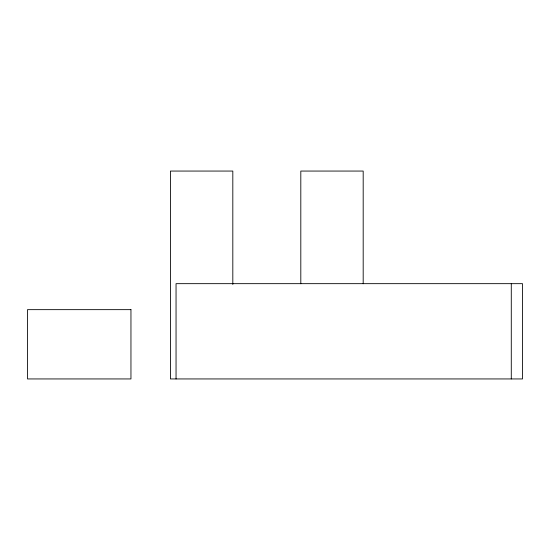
<?xml version="1.0" encoding="UTF-8"?>
<svg xmlns="http://www.w3.org/2000/svg" width="550" height="550" viewBox="0 0 550 550"><rect width="100%" height="100%" fill="white"/><g stroke="black" fill="none" stroke-linecap="round" stroke-linejoin="round"><path stroke-width="0.82" d="M511.28 283.663L511.28 378.943M363.186 283.731L363.186 171.057L300.809 171.057L300.809 283.731M232.815 284.446L232.815 171.057L170.438 171.057L170.438 378.943L522.5 378.943L522.5 283.663L176.048 283.663L176.048 378.943M130.955 309.65L27.5 309.65L27.5 378.943L130.955 378.943L130.955 309.65"/></g></svg>
